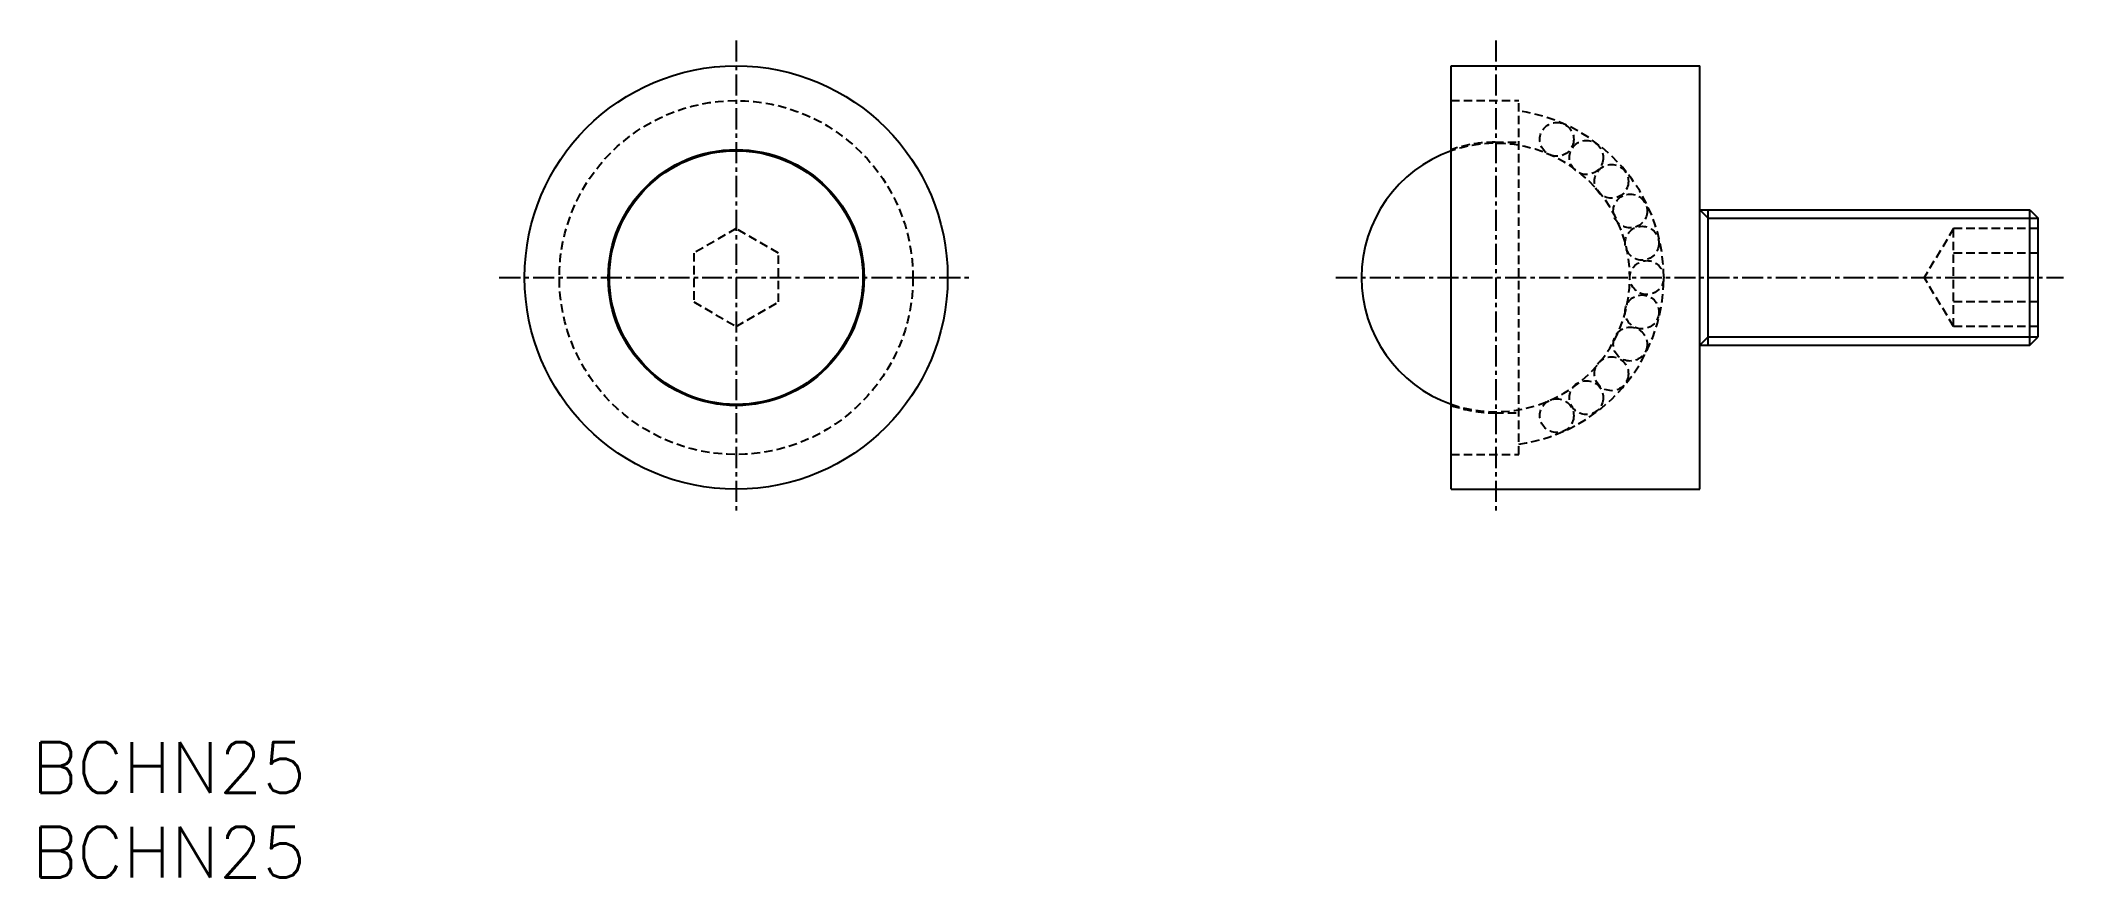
# Model space of a CAD drawing. Extents: x 48 to 167, y 35 to 84.
import ezdxf
from ezdxf.enums import TextEntityAlignment as Align

# ---------------------------------------------------------------- set-up
doc = ezdxf.new("R2010")
doc.units = 0
doc.linetypes.add('CENTER', pattern=[2, 1.25, -0.25, 0.25, -0.25])
doc.linetypes.add('DASHED', pattern=[0.75, 0.5, -0.25])
doc.layers.get('0').update_dxf_attribs({"linetype": 'CONTINUOUS'})
doc.layers.add('CENTER', color=1, linetype='CENTER')
doc.styles.get("Standard").update_dxf_attribs({"font": 'txt.shx', "bigfont": 'extfont.shx'})

msp = doc.modelspace()

# ---------------------------------------------------------------- linework, layer by layer
at = {"color": 7, "linetype": 'CONTINUOUS'}
for p, q in [((131.04, 82.75), (145.74, 82.75)), ((131.04, 57.75), (131.04, 82.75)), ((145.74, 57.75), (145.74, 82.75)), ((145.74, 74.25), (165.24, 74.25)), ((165.24, 74.25), (165.74, 73.75)), ((165.74, 66.75), (165.74, 73.75)), ((145.74, 66.25), (165.24, 66.25)), ((165.24, 66.25), (165.74, 66.75)), ((131.04, 57.75), (145.74, 57.75))]:
    msp.add_line(p, q, dxfattribs=at)
at = {"color": 3, "linetype": 'DASHED'}
for p, q in [((131.04, 80.7), (135.04, 80.7)), ((135.04, 59.8), (135.04, 80.7)), ((133.64, 78.24), (135.04, 78.24)), ((160.74, 73.14), (159.01, 70.25)), ((165.74, 73.14), (160.74, 73.14)), ((160.74, 67.36), (160.74, 73.14)), ((165.74, 71.69), (160.74, 71.69)), ((160.74, 67.36), (159.01, 70.25)), ((165.74, 68.81), (160.74, 68.81)), ((165.74, 67.36), (160.74, 67.36)), ((133.64, 62.26), (135.04, 62.26)), ((131.04, 59.8), (135.04, 59.8))]:
    msp.add_line(p, q, dxfattribs=at)
at = {"color": 3, "linetype": 'CONTINUOUS'}
for p, q in [((145.74, 74.25), (146.24, 73.75)), ((146.24, 66.25), (146.24, 74.25)), ((165.24, 66.25), (165.24, 74.25)), ((146.24, 73.75), (165.74, 73.75)), ((145.74, 66.25), (146.24, 66.75)), ((146.24, 66.75), (165.74, 66.75))]:
    msp.add_line(p, q, dxfattribs=at)
at = {"color": 3, "linetype": 'DASHED'}
msp.add_lwpolyline([(86.29, 68.81), (88.79, 67.36), (91.29, 68.81), (91.29, 71.69), (88.79, 73.14), (86.29, 71.69)], close=True, dxfattribs=at)
at = {"color": 7, "linetype": 'CONTINUOUS'}
for radius in [12.5, 7.56, 7.49]:
    msp.add_circle((88.79, 70.25), radius, dxfattribs=at)
at = {"color": 3, "linetype": 'DASHED'}
for centre, radius in [((88.79, 70.25), 10.45), ((137.29, 78.41), 1), ((139.04, 77.34), 1), ((140.52, 75.93), 1), ((141.63, 74.18), 1), ((142.33, 72.28), 1), ((142.61, 70.25), 1), ((142.33, 68.22), 1), ((141.63, 66.32), 1), ((140.52, 64.57), 1), ((139.04, 63.16), 1), ((137.29, 62.09), 1)]:
    msp.add_circle(centre, radius, dxfattribs=at)
for centre, radius, start, end in [((133.68, 70.25), 9.93, 277.8825, 82.1175), ((133.64, 70.25), 7.99, 90, 108.9713), ((133.68, 70.25), 7.93, 250.6053, 109.3947), ((133.64, 70.25), 7.99, 251.0287, 270)]:
    msp.add_arc(centre, radius, start, end, dxfattribs=at)
at = {"color": 7, "linetype": 'CONTINUOUS'}
msp.add_arc((133.68, 70.25), 7.93, 109.3947, 250.6053, dxfattribs=at)
at = {"layer": 'CENTER', "color": 1, "linetype": 'CENTER'}
for p, q in [((88.79, 84.25), (88.79, 56.25)), ((133.68, 84.25), (133.68, 56.25)), ((74.79, 70.25), (102.79, 70.25)), ((124.24, 70.25), (167.24, 70.25))]:
    msp.add_line(p, q, dxfattribs=at)

# ---------------------------------------------------------------- texts
at = {"color": 7, "linetype": 'CONTINUOUS'}
for p in [(47.16, 41.32), (47.16, 36.32)]:
    msp.add_text('BCHN25', height=3, dxfattribs=at).set_placement(p, align=Align.MIDDLE_LEFT)

doc.saveas('drawing.dxf')
